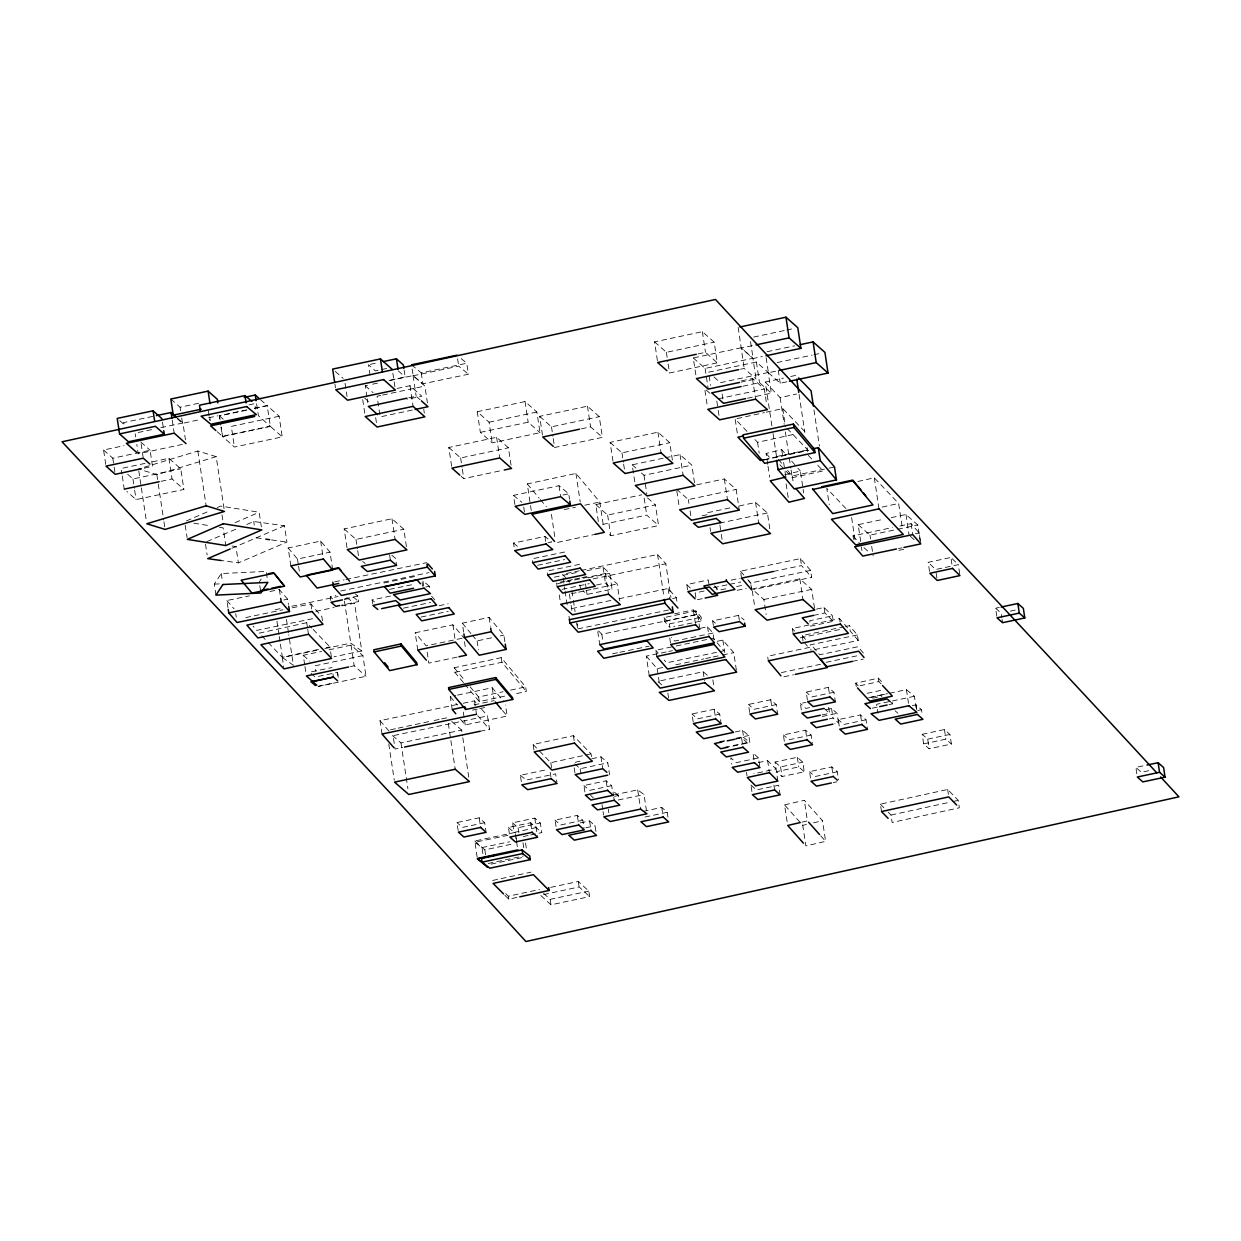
<?xml version="1.0" encoding="UTF-8"?>
<svg xmlns="http://www.w3.org/2000/svg" width="1241" height="1241" viewBox="0 0 1241 1241"><rect width="100%" height="100%" fill="white"/><g stroke="black" fill="none" stroke-linecap="round" stroke-linejoin="round"><path stroke-width="0.75" stroke-dasharray="5 3.75" d="M215.965 595.106L214.305 584.139L221.239 573.559L266.179 571.434L267.56 580.571M259.245 582.029L261.231 579.004M186.398 520.956L210.396 510.532M217.253 507.553L220.681 506.064L259.152 512.254L261.82 529.907M235.138 522.678L259.152 512.254M206.952 541.572L236.411 528.93M246.804 524.478L253.738 521.499L284.453 525.75L286.919 542.069L238.381 562.887L221.115 560.498M231.943 548.227L284.453 525.75M216.182 456.641L197.846 451.01L138.496 468.989L156.831 474.62L216.182 456.641L224.466 511.432M767.745 464.398L766.085 453.43L781.706 449.676L786.685 455.385M784.746 474.791L800.367 471.037L802.849 487.48M784.576 804.897L804.323 800.305L822.504 820.751L825.622 841.336L805.874 845.912L802.756 825.327L784.576 804.897L787.12 821.728M802.043 822.131L807.426 820.89L804.323 800.305M802.756 825.327L806.355 824.505M813.538 822.83L822.504 820.751M856.274 686.599L855.763 683.186L878.333 678.16L883.251 683.45M860.044 685.761L878.861 681.557L881.312 684.21M871.151 697.318L888.091 693.548M857.857 481.461L874.316 477.832L898.624 503.458L902.486 528.976M259.152 633.143L306.729 622.687L311.863 628.07M882.165 507.088L898.624 503.458M771.902 425.927L765.263 382.073L783.459 378.086M790.734 376.488L796.195 375.294M765.263 382.073L780.139 397.616L796.52 394.033M736.983 418.605L764.44 412.586M766.271 412.183L782.745 408.584L805.13 431.884M754.916 439.562L757.537 442.308L795.977 433.885M763.96 459.682L807.891 450.064L786.81 428.129M779.86 464.739L792.254 477.692L823.186 470.913L816.981 464.444M268.149 642.543L282.265 657.327L318.875 649.291M326.197 647.678L329.858 646.887L331.595 658.444M533.94 750.029L533.103 744.476L573.373 735.68L591.088 753.892L592.205 761.307M539.432 750.976L550.802 762.672L583.766 755.49M585.597 755.102L591.088 753.892M881.498 811.552L880.381 804.152L947.643 789.478L958.238 800.383L959.355 807.798L892.124 822.457L891.007 815.058L888.354 812.328M891.007 815.058L950.761 802.012M952.638 801.608L958.238 800.383M463.653 632.119L462.288 623.184L489.078 617.382L503.893 635.144L504.963 642.295M687.607 589.863L686.816 584.589L708.285 579.935L709.356 586.977M704.097 591.011L695.146 592.95L696.201 599.992L705.152 598.053M816.5 609.114L824.071 607.485L832.463 615.831L833.3 621.307L810.606 626.209L809.784 620.733L832.463 615.831M813.553 615.412L824.893 612.961L833.3 621.307M758.375 762.595L767.621 760.593L775.997 768.97L753.83 773.764M492.63 880.458L531.117 872.128M505.723 893.613L508.329 896.235L539.494 889.487M504.854 895.257L508.779 899.198L517.947 897.212M531.272 510.485L527.254 483.928L575.933 473.457L599.791 502L603.514 526.665M564.221 509.632L575.452 507.228M584.806 505.211L599.791 502M557.581 542.41L595.013 534.375M472.169 635.004L477.102 640.914L493.173 637.455M500.309 635.904L503.893 635.144M929.556 571.465L928.175 562.328L950.885 557.457M463.467 682.612L454.92 672.389L454.222 667.782L501.224 657.637L525.641 686.878L526.339 691.485L513.169 694.308M454.92 672.389L501.922 662.244L526.339 691.485M959.696 573.776L958.316 564.639L935.605 569.526L928.175 562.328M470.091 686.769L478.638 696.992L503.086 691.733M510.594 690.12L525.641 686.878M464.677 684.07L479.321 701.599L505.661 695.937M370.345 364.342L375.93 363.148M170.839 399.044L180.069 407.219L200.577 402.86M152.69 416.418L123.278 422.669L125.899 424.996M386.587 368.484L375.387 370.873L368.468 364.73L370.035 375.092M151.65 429.634L135.098 433.156L135.672 436.91M160.849 427.68L182.908 422.995L185.467 439.888M177.23 418.667L182.505 423.336L199.274 419.768M208.597 417.783L217.92 415.813M246.881 409.825L219.3 415.688L220.712 425.074M254.234 408.258L267.11 405.528L270.414 426.408L282.25 436.894L234.44 447.055L222.604 436.568L221.193 427.183M220.045 419.675L219.486 415.921L247.068 410.057M254.421 408.491L267.296 405.745L279.116 416.231L282.25 436.894M390.279 380.18L405.186 377L404.147 370.097M366.948 397.011L365.242 385.734L370.749 384.57M372.595 384.183L378.117 383.004M389.147 380.661L413.051 375.573L424.872 386.06L427.431 402.968M105.733 464.336L103.577 450.018L124.084 445.659M397.073 388.449L409.949 385.703L421.769 396.189L407.064 399.323M279.116 416.231L231.307 426.392L234.44 447.055M380.739 395.445L377.062 396.22L380.196 416.883L413.284 409.84M382.585 395.057L424.872 386.06M657.404 360.635L654.565 341.849L702.359 331.688L714.195 342.175L717.314 362.837L669.519 372.998L668.092 363.597M103.577 450.018L112.791 458.193L133.299 453.834M135.176 453.446L150.083 450.266L152.519 466.383L143.196 468.369M182.365 444.433L138.232 453.803L136.805 444.418M217.159 431.682L222.418 436.351L270.228 426.19L258.392 415.704L256.406 402.549M222.604 436.568L270.414 426.408M408.816 397.803L416.169 396.236L420.11 399.726M654.565 341.849L666.386 352.335L714.195 342.175M145.026 463.389L121.137 468.478L121.975 474.109M152.379 461.823L168.931 458.317L180.767 468.803L183.885 489.45L136.076 499.611L126.877 491.467M753.659 337.071L784.917 330.416M786.747 330.028L794.116 328.462M698.14 353.902L705.493 352.351L717.314 362.837M695.844 374.86L693.285 357.951L741.094 347.79L752.915 358.277L756.048 378.939L741.327 382.073M752.31 345.681L741.28 348.023L753.101 358.509L762.3 356.555M127.699 474.295L132.958 478.964L180.767 468.803M477.242 411.717L525.052 401.541L536.872 412.028L540.006 432.69L492.196 442.851L480.36 432.364L477.242 411.717L489.063 422.188L492.196 442.851M767.124 351.684L794.705 345.82M161.02 481.322L172.065 478.964L183.885 489.45M693.285 357.951L705.105 368.437L752.915 358.277M747.439 398.237L771.344 393.164L768.226 372.502L756.389 362.015L708.58 372.176L710.566 385.331M489.063 422.188L536.872 412.028M740.536 369.229L744.212 368.453L756.048 378.939M777.114 362.558L812.048 355.128M813.894 354.74L821.247 353.173M542.488 435.141L539.649 416.355L587.458 406.195L599.279 416.681L602.412 437.344L554.603 447.505L553.176 438.104M480.36 432.364L528.17 422.204L540.006 432.69M768.226 372.502L720.416 382.662L711.217 374.518M766.131 357.703L768.412 372.734L777.595 370.78M741.466 380.847L752.496 378.505L764.332 388.991L766.597 404.023M451.646 466.244L448.808 447.474L496.617 437.313L508.438 447.799L511.571 468.446M539.649 416.355L551.469 426.842L599.279 416.681M742.971 386.199L759.508 382.678L771.344 393.164M768.412 372.734L780.232 383.221L787.585 381.654M718.353 398.764L764.332 388.991M581.377 428.812L590.576 426.857L602.412 437.344M448.808 447.474L460.644 457.96L508.438 447.799M612.961 461.156L610.122 442.37L657.932 432.209L669.752 442.696L672.886 463.358M461.125 476.28L463.762 478.607L502.372 470.401M610.122 442.37L621.958 452.856L669.752 442.696M634.756 481.71L632.196 464.817L663.454 458.162M665.285 457.774L680.006 454.64L691.826 465.127L694.96 485.789M347.015 547.684L344.16 528.914L391.97 518.754L403.806 529.24L406.645 548.01M641.395 472.961L644.017 475.287L691.826 465.127M344.16 528.914L355.996 539.401L403.806 529.24M776.059 456.672L807.286 450.002M764.13 459.93L808.868 450.374M598.364 521.499L595.804 504.591L641.768 494.818M696.744 484.812L724.325 478.948L736.161 489.435L739.279 510.098M595.804 504.591L607.64 515.077L655.434 504.916L658.568 525.579L610.758 535.74L606.818 532.234M787.647 470.463L792.27 475.986L827.158 468.54M829.004 468.152L834.51 466.973M676.531 489.109L688.352 499.596L736.161 489.435M602.614 524.478L646.732 515.093L658.568 525.579M707.773 512.642L731.678 507.553M739.031 505.987L755.583 502.481L767.403 512.967L769.963 529.86M719.594 523.128L767.403 512.967M586.993 570.72L603.079 567.292L609.688 573.311L612.077 589.103L587.071 594.423L583.099 590.825M557.566 583.658L605.375 573.482L617.211 583.968L619.755 600.877M588.25 577.872L609.688 573.311M860.711 541.572L858.152 524.664L883.902 519.188M891.255 517.637L905.961 514.503L917.797 524.99L920.636 543.775M596.533 584.992L605.453 583.084L612.077 589.103M571.232 593.741L576.755 592.577M578.585 592.174L584.108 591.011M585.954 590.623L591.461 589.444M593.307 589.056L617.211 583.968M304.681 664.695L303.254 655.295L321.652 651.385M329.005 649.834L351.063 645.134L362.899 655.62L366.017 676.283L318.208 686.444M858.152 524.664L869.988 535.15L895.723 529.674M897.569 529.286L917.797 524.99M362.899 655.62L315.09 665.781L315.943 671.412M311.569 671.753L332.03 667.534M350.505 666.572L354.181 665.797L366.017 676.283M898.856 550.337L904.363 549.174M814.515 608.121L811.676 589.351L799.84 578.864L752.046 589.025L763.867 599.512L766.147 614.528M318.518 686.242L335.194 682.705M763.867 599.512L811.676 589.351M996.802 616.219L995.592 608.214L999.3 607.423M1010.36 611.115L1015.929 609.936M693.192 721.983L691.982 713.978L714.211 709.247L719.718 714.133L721.161 723.736M807.41 700.095L806.2 692.09L828.43 687.359L833.936 692.245L835.395 701.848M749.688 712.458L748.478 704.454L770.723 699.722L776.214 704.609L777.673 714.211M719.718 714.133L697.473 718.849L691.982 713.978M833.936 692.245L811.692 696.961L806.2 692.09M776.214 704.609L753.985 709.325L748.478 704.454M801.36 709.945L800.383 703.538L805.936 702.359M867.18 693.3L882.01 690.136M809.597 707.634L805.89 708.425L800.383 703.538M872.687 698.171L881.948 696.201M575.235 762.269L582.587 760.702M591.786 758.747L600.97 756.793L607.795 762.843L609.595 774.756M825.979 709.65L831.548 708.471L837.055 713.342L838.497 722.96L834.79 723.736M822.163 714.878L829.577 713.311L828.368 705.291M822.225 716.491L837.055 713.342M574.769 763.867L580.23 768.706L607.795 762.843M872.283 708.177L877.852 706.982M888.959 704.624L892.667 703.833L891.953 699.04M829.298 718.865L832.99 718.074L838.497 722.96M719.315 742.428L726.73 740.846M735.991 738.891L741.544 737.697L747.051 742.583L747.532 745.779M839.257 726.032L838.28 719.625L860.525 714.894L866.016 719.78L867.475 729.382M912.275 705.617L915.982 704.826L921.489 709.712L922.203 714.506M724.822 747.299L747.051 742.583M784.343 741.327L783.381 734.92L805.611 730.189L811.118 735.075L812.328 743.08M866.016 719.78L843.787 724.496L838.28 719.625M917.782 710.488L921.489 709.712M811.118 735.075L788.888 739.791L783.381 734.92M584.899 791.929L583.922 785.537L606.151 780.806L611.658 785.677L612.139 788.888M611.658 785.677L589.428 790.408L583.922 785.537M759.709 765.93L758.499 757.925L736.27 762.657L730.763 757.77L731.74 764.177M458.162 830.555L456.952 822.55L479.181 817.819L484.688 822.705L485.898 830.71M484.688 822.705L462.459 827.421L456.952 822.55M777.828 781.07L775.067 762.036L797.311 757.305L802.818 762.191L804.261 771.793L782.032 776.525L776.525 771.638L798.77 766.907L804.261 771.793M614.605 796.35L618.313 795.559L619.042 800.367M922.203 734.284L944.448 729.553L949.939 734.424L951.397 744.042L929.168 748.757L923.661 743.886L922.203 734.284L927.71 739.155L929.168 748.757M536.174 827.623L514.022 832.463L512.58 822.845L534.809 818.129L540.316 823L541.759 832.618L538.051 833.394M775.067 762.036L780.573 766.907L802.818 762.191M509.399 833.89L508.438 827.483L530.667 822.752L541.759 832.618M927.71 739.155L949.939 734.424M512.58 822.845L518.071 827.731L540.316 823M556.046 826.522L555.068 820.115L577.313 815.399L582.805 820.27L584.03 828.274M923.661 743.886L945.89 739.155L951.397 744.042M477.118 857.081L474.838 840.995L515.263 832.401M810.528 778.06L809.566 771.654L831.796 766.922L837.303 771.793L838.513 779.813M582.805 820.27L560.575 825.001L555.068 820.115M580.307 822.907L589.568 820.937L595.075 825.823L596.037 832.215M523.237 836.543L528.79 835.364M530.652 834.976L536.205 833.797M643.195 811.366L661.732 807.426L667.224 812.297L667.953 817.105M837.303 771.793L815.073 776.525L809.566 771.654M585.814 827.778L595.075 825.823M474.838 840.995L484.828 849.868L512.393 844.004M644.994 817.028L667.224 812.297M833.192 782.59L836.899 781.799M550.694 887.377L578.306 881.482L588.808 891.116L589.646 896.591L550.988 904.829L540.487 895.211L579.128 886.958L589.646 896.591M1136.834 773.81L1135.856 767.403L1145.133 765.433M1148.778 770.708L1141.363 772.29L1135.856 767.403M543.589 893.334L550.166 899.353L588.808 891.116M248.991 404.876L254.684 403.666L255.522 409.158M411.531 364.792L421.226 372.874L466.756 363.241L468.415 374.208L422.886 383.841L413.191 375.759L412.09 368.453M413.191 375.759L458.72 366.126L468.415 374.208M514.875 504.498L513.495 495.361L559.024 485.727L568.719 493.809L569.541 499.285M290.859 565.896L288.145 547.979L320.674 541.092L330.013 552.152L332.728 570.069M563.026 495.019L568.719 493.809M288.145 547.979L297.499 559.039L330.013 552.152M514.115 546.847L513.541 543.062L544.954 536.422L551.656 542.007L547.948 542.782M702.127 515.791L707.82 514.581M330.789 600.473L330.23 596.828L335.923 595.618M344.564 598.86L357.842 596.052L358.68 601.528L341.601 605.143M344.346 599.496L353.825 597.479L358.68 601.528M425.803 587.009L429.402 586.248L429.96 589.909M372.657 603.591L372.098 599.946L392.963 595.525M417.783 650.067L415.177 632.801L452.887 624.812L463.901 637.874M462.024 638.277L426.206 645.847L415.177 632.801M457.091 657.125L428.812 663.113L426.78 649.679M713.373 625.526L712.66 620.841L738.612 615.35L744.135 619.957M452.22 709.511L450.266 696.651L455.742 695.487M457.572 695.1L492.212 687.747L504.032 701.785M474.109 704.872L494.166 700.607M472.402 710.131L477.863 708.983M479.693 708.595L485.169 707.432M390.543 729.77L396.236 728.56M398.128 728.157L432.24 720.912M434.148 720.509L439.826 719.315M441.718 718.911L447.412 717.701M707.308 675.228L703.151 671.753L657.621 681.387L661.779 684.846M460.504 719.33L465.235 724.93L507.166 716.041L505.506 705.028M392.451 735.525L400.983 742.94L461.652 730.065L462.521 735.789M781.38 672.591L820.89 664.214M783.955 676.779L793.371 674.794M868.653 697.659L887.548 693.657M889.44 693.269L906.442 689.67L914.415 696.294L916.308 708.782M521.329 781.675L520.351 775.284L547.901 769.451M735.308 731.911L742.583 730.375L748.788 735.541L749.859 742.552L729.817 746.787M914.415 696.294L876.627 704.283L877.976 713.203M719.656 741.699L725.116 740.551M736.037 738.24L748.788 735.541M734.548 739.31L743.638 737.387L749.859 742.552M491.11 864.108L522.383 857.515M227.972 607.609L226.901 600.551L249.379 595.835M269.995 591.523L279.349 589.553L287.633 599.186L288.439 604.476M283.894 599.961L287.633 599.186M384.012 582.975L416.573 576.15M275.192 609.719L282.591 608.168M291.821 606.229L338.002 596.533M245.734 617.568L282.948 609.765M292.256 607.811L310.87 603.902L321.884 616.746L322.753 622.408M564.608 552.028L532.032 558.869L532.606 562.638M389.519 589.397L414.851 584.092M315.741 611.332L334.217 607.454M341.616 605.887L354.538 603.173L361.767 650.951L334.062 656.768M537.555 565.275L564.686 559.582M312.592 618.701L256.763 630.397L253.086 626.131M579.563 564.329L547.002 571.155L547.576 574.94M403.434 608.168L430.58 602.474M554.324 577.189L579.656 571.884M439.128 605.701L448.187 603.809M560.218 582.169L565.648 581.036M567.463 580.648L572.877 579.516M574.692 579.128L580.121 577.996M581.936 577.608L589.165 576.088M421.118 617.056L448.265 611.363M562.111 589.335L589.258 583.658M853.591 539.463L853.032 535.817L892.388 527.58M899.88 526.013L911.111 523.655L919.162 532.947L920.822 543.899M280.388 644.126L282.421 657.497L317.525 650.129M324.909 648.578L350.769 643.133L361.767 650.951M915.424 533.739L919.162 532.947M741.56 578.135L740.505 571.186L800.461 558.605L810.59 570.426L811.645 577.375L753.582 589.553M731.104 580.121L740.148 578.228M773.407 571.465L801.5 565.57L811.645 577.375M898.344 548.615L902.083 547.824M713.575 587.707L728.048 584.666M729.863 584.278L740.722 581.998M810.59 570.426L750.65 582.991L748.401 580.369M725.752 588.823L718.523 590.328L715.204 586.481M736.611 586.543L743.855 585.023M737.185 590.313L746.229 588.42M663.997 617.615L669.395 623.897L669.954 627.589L664.555 621.307L663.997 617.615L695.891 610.913L701.289 617.211L701.848 620.903L673.708 626.814M664.555 621.307L696.449 614.621L701.848 620.903M669.395 623.897L701.289 617.211M700.265 628.318L707.556 626.798L712.986 633.065L713.963 639.565M712.986 633.065L674.701 641.085L671.443 637.316M656.737 656.489L655.791 650.253L674.313 646.359M676.159 645.972L713.203 638.2L723.953 650.765L718.399 651.928M649.229 675.6L646.297 656.132L666.836 651.835M668.697 651.432L672.436 650.656M717.267 641.271L722.867 640.092L733.726 652.657L736.409 670.357M793.185 633.965L792.363 628.489L839.568 618.592L847.556 627.884M382.026 734.02L380.01 720.649L461.233 703.647M463.126 703.259L474.45 700.886L476.823 703.616M716.553 652.332L666.557 662.818L664.168 660.026M803.051 641.054L802.229 635.578L843.756 626.86M845.648 626.457L849.433 625.666L857.407 634.973L858.245 640.449L814.825 649.555M800.352 637.781L840.002 629.466M646.297 656.132L657.172 668.666L662.772 667.503M675.833 664.773L703.849 658.909M705.71 658.521L711.326 657.342M713.187 656.954L720.649 655.388M722.526 655L733.726 652.657M857.407 634.973L810.218 644.87L811.04 650.346M480.065 731.275L489.512 729.305L487.496 715.933L393.056 735.68L395.088 749.052L402.642 747.47M826.211 662.291L858.974 655.419M852.365 661.391L863.286 659.095M613.814 794.907L637.703 789.881L644.032 794.581L646.406 810.311M618.297 799.995L644.032 794.581M508.003 835.302L474.884 842.267L481.958 847.587L483.075 854.987M481.958 847.587L509.57 841.786M488.163 863.472L523.128 856.104M334.713 581.827L344.098 579.873M345.975 579.469L426.733 562.654M340.732 591.011L428.983 572.628M566.268 573.544L579.314 570.829M581.176 570.441L657.559 554.525L665.812 563.771L670.916 597.464M593.167 578.895L665.812 563.771M571.698 608.602L611.394 600.334M618.949 598.751L668.092 588.513L676.392 597.759L676.903 601.187M672.606 598.534L676.392 597.759M668.496 610.014L577.794 628.908L577.003 623.758M674.53 613.83L693.331 609.92L697.628 614.357L699.583 627.31M598.581 630.924L601.823 634.26L697.628 614.357M612.558 653.79L618.049 652.642M619.864 652.27L649.136 646.158M214.305 584.139L219.921 583.875M256.204 537.818L263.883 538.889M271.562 539.944L286.919 542.069M232.083 546.024L235.914 546.567L238.381 562.887M193.829 523.175L210.318 525.827M219.471 527.301L223.132 527.89L225.8 545.544M346.689 597.604L354.538 603.173M282.421 657.497L293.403 665.316L288.781 634.74M520.351 775.284L526.262 780.062L555.642 773.857L556.852 781.877M461.218 358.633L466.756 363.241M712.66 620.841L715.421 623.137M513.495 495.361L521.809 502.295M513.541 543.062L518.893 547.529M429.402 586.248L422.902 580.835L424.019 588.172M391.815 555.27L395.538 558.372L396.608 565.384M362.682 561.428L365.164 563.507M372.098 599.946L374.518 601.963M355.422 594.02L357.842 596.052M330.23 596.828L332.666 598.845M451.677 721.409L461.652 730.065M995.592 608.214L1001.099 613.085L1001.828 617.894M910.398 536.329L915.656 540.983M709.945 393.335L704.686 388.666L707.246 405.574M863.907 547.653L869.165 552.323M632.196 464.817L636.137 468.307M889.921 701.398L892.667 703.833M895.118 710.783L897.879 713.218M647.554 497.92L655.434 504.916M824.071 708.425L829.577 713.311M398.268 370.873L405.186 377M365.242 385.734L373.122 392.73M335.272 371.416L343.168 378.396M364.761 398.206L370.02 402.86M758.499 757.925L752.992 753.054L754.45 762.657M750.945 785.057L756.436 789.928L778.681 785.212L780.124 794.814M260.532 399.695L267.11 405.528M219.486 415.921L223.427 419.411M618.313 795.559L612.806 790.672L613.535 795.481M177.649 418.326L182.908 422.995M590.576 795.403L593.322 797.839M119.757 420.668L124.829 425.167M140.853 442.091L150.083 450.266M508.438 827.483L513.945 832.354M303.254 655.295L309.831 661.127M311.088 673.367L315.214 677.028L337.536 672.405L338.017 675.616M952.126 558.652L958.316 564.639M714.242 585.907L716.615 588.296L717.143 591.817M686.816 584.589L690.384 588.172M880.381 804.152L887.02 810.962M533.103 744.476L538.16 749.673M747.004 431.341L735.153 419.008L737.356 433.559M808.294 455.369L812.017 459.248M313.151 629.404L329.858 646.887M261.727 635.826L266.862 641.194M845.943 508.546L826.77 488.318L829.252 504.715M855.763 683.186L858.214 685.839M562.545 574.319L569.635 582.246M820.766 835.876L825.622 841.336M791.649 461.078L796.629 466.771M797.885 468.198L800.367 471.037M766.085 453.43L771.064 459.139M853.032 535.817L859.935 543.775M481.57 709.092L487.496 715.933M477.661 715.623L489.512 729.305M380.01 720.649L390.682 732.95M802.229 635.578L807.938 642.217M792.363 628.489L794.643 631.142M804.199 642.388L809.908 649.012M740.505 571.186L743.886 575.126M226.901 600.551L234.022 608.788M858.245 640.449L850.256 631.157L849.433 625.666M863.364 653.014L857.965 646.747L819.727 654.767L812.777 646.701L767.621 656.272L768.319 660.864M747.78 579.656L751.084 583.503L751.658 587.288M431.604 596.207L436.01 601.342M655.791 650.253L658.195 653.045M450.266 696.651L457.371 705.059M502.434 710.426L507.166 716.041M778.386 459.434L783.009 464.941M527.254 483.928L539.183 498.184M540.378 499.611L546.35 506.747M462.288 623.184L470.928 633.53M454.222 667.782L465.204 680.937M1002.076 619.492L1002.557 622.703M951.164 559.288L952.545 568.409M936.164 573.171L936.986 578.647M944.448 729.553L945.89 739.155M911.111 523.655L912.771 534.623M905.961 514.503L909.079 535.166M947.643 789.478L948.76 796.893M915.982 704.826L917.192 712.83M874.316 477.832L879 508.826M906.442 689.67L908.862 705.726M869.988 535.15L870.546 538.904M871.694 546.412L873.106 555.813M861.363 546.924L861.921 550.57M878.333 678.16L878.861 681.557M851.621 517.575L855.483 543.093M860.525 714.894L861.968 724.511M813.956 409.902L819.432 446.124M839.568 618.592L840.126 622.237M799.064 394.359L804.835 432.489M807.146 447.737L807.72 451.553M824.071 607.485L824.893 612.961M803.129 489.311L803.687 492.956M828.43 687.359L829.888 696.977M831.548 708.471L832.99 718.074M778.247 370.066L780.232 383.221M782.745 408.584L785.491 426.764M792.27 475.986L793.108 481.524M780.139 397.616L784.188 424.313M785.336 431.93L790.812 468.167M791.106 470.075L792.254 477.692M800.461 558.605L801.5 565.57M831.796 766.922L833.254 776.525M781.706 449.676L782.528 455.168M783.629 462.459L784.731 469.765M785.01 471.596L785.848 477.071M786.127 483.928L788.888 502.186M799.84 578.864L802.974 599.527M773.05 433.559L776.804 458.348M756.389 362.015L759.508 382.678M750.541 341.601L753.101 358.509M768.008 466.228L769.668 477.18M752.496 378.505L755.614 399.168M805.611 730.189L807.069 739.807M757.537 442.308L759.197 453.213M738.147 327.36L744.212 368.453M797.311 757.305L798.77 766.907M755.583 502.481L758.701 523.128M770.723 699.722L772.166 709.34M780.573 766.907L782.032 776.525M752.325 590.902L754.59 605.934M722.122 393.94L723.534 403.325M750.914 584.728L751.705 589.94M716.802 401.029L717.934 408.553M718.229 410.43L719.64 419.815M773.903 785.134L774.632 789.943M767.621 760.593L769.451 772.693M702.359 331.688L705.493 352.351M724.325 478.948L727.459 499.611M705.105 368.437L708.239 389.1M738.612 615.35L739.558 621.586M719.889 525.005L721.021 532.513M721.3 534.39L722.153 540.021M751.177 786.654L752.155 793.061M742.583 730.375L743.638 737.387M710.038 527.658L710.612 531.412M741.544 737.697L743.002 747.315M746.493 772.305L747.02 775.765M722.867 640.092L724.744 652.487M666.386 352.335L667.813 361.72M688.352 499.596L688.926 503.35M690.058 510.858L691.47 520.258M707.556 626.798L709.03 636.524M680.006 454.64L683.124 475.303M712.846 679.835L713.947 687.142M714.211 709.247L715.669 718.865M695.891 610.913L696.449 614.621M676.81 490.986L679.37 507.895M703.151 671.753L704.531 680.89M693.331 609.92L695.565 624.735M657.932 432.209L661.05 452.872M668.092 588.513L669.659 598.814M657.559 554.525L664.075 597.573M669.752 638.045L670.729 644.544M644.017 475.287L646.871 494.073M644.172 498.184L646.732 515.093M667.875 693.13L668.697 698.605M657.172 668.666L659.576 684.598M621.958 452.856L623.37 462.257M623.649 464.134L625.076 473.519M661.732 807.426L663.175 817.028M607.64 515.077L610.758 535.74M587.458 406.195L590.576 426.857M605.375 573.482L608.493 594.144M637.703 789.881L640.604 809.085M603.079 567.292L605.453 583.084M601.823 634.26L602.661 639.813M575.933 473.457L580.23 501.922M597.774 631.669L599.744 644.637M585.473 583.906L586.279 589.165M586.543 590.918L587.071 594.423M613.768 797.079L614.264 800.29M579.919 584.914L580.447 588.42M606.151 780.806L607.609 790.408M551.469 426.842L552.897 436.227M600.97 756.793L602.769 768.706M608.338 809.303L608.866 812.793M559.024 485.727L560.668 496.679M571.961 591.042L573.094 598.534M573.373 600.411L575.064 611.642M576.77 622.873L577.623 628.489M602.009 804.602L602.8 809.83M603.064 811.583L603.591 815.073M569.402 594.129L570.813 603.529M571.108 605.406L571.961 611.037M563.104 578.073L564.81 589.304M565.089 591.166L567.354 606.151M568.952 616.25L569.479 619.678M551.407 514.348L554.851 537.12M559.272 594.92L560.405 602.428M556.604 582.929L557.162 586.714M589.568 820.937L591.026 830.539M525.052 401.541L528.17 422.204M544.954 536.422L546.102 543.977M580.23 768.706L580.99 773.81M573.373 735.68L574.49 743.08M574.18 767.776L574.94 772.879M577.313 815.399L578.756 825.001M523.733 507.088L524.85 514.394M578.306 881.482L579.128 886.958M550.802 762.672L551.935 770.087M550.213 772.274L551.19 778.681M496.617 437.313L499.735 457.96M550.166 899.353L550.988 904.829M534.809 818.129L537.384 835.643M530.667 822.752L532.125 832.354M457.603 358.82L458.72 366.126M501.224 657.637L501.922 662.244M525.532 843.011L526.587 850.007M489.078 617.382L490.428 626.333M523.004 842.763L523.842 848.317M518.071 827.731L519.281 835.736M460.644 457.96L462.055 467.345M462.335 469.222L463.762 478.607M516.054 837.644L516.845 842.887M515.372 833.75L517.326 846.703M492.212 687.747L493.887 698.776M477.102 640.914L478.452 649.865M478.638 696.992L479.321 701.599M508.329 896.235L508.779 899.198M474.45 700.886L475.613 708.518M475.892 710.426L476.482 714.258M464.491 641.706L465.639 649.369M421.226 372.874L422.886 383.841M423.755 409.344L424.329 413.098M452.887 624.812L455.494 642.078M413.051 375.573L416.169 396.236M484.828 849.868L485.619 855.096M463.281 712.07L465.235 724.93M479.181 817.819L480.639 827.437M409.949 385.703L413.067 406.365M462.8 737.697L469.439 781.613M448.28 723.425L450.592 738.705M450.871 740.613L455.214 769.249M392.854 373.169L395.414 390.062M422.08 582.572L422.654 586.341M391.97 518.754L395.103 539.401M375.666 417.628L376.519 423.259M367.227 398.888L367.801 402.642M389.596 554.96L390.388 560.218M362.713 399.633L364.978 414.649M400.983 742.94L407.917 788.764M345.045 383.329L347.03 396.468M334.915 384.105L335.489 387.859M388.774 743.933L394.266 780.217M355.996 539.401L357.408 548.786M357.703 550.663L358.835 558.171M344.424 601.094L350.769 643.133M351.063 645.134L354.181 665.797M320.674 541.092L323.389 559.008M337.459 672.296L338.669 680.316M332.914 673.832L333.488 677.136M310.87 603.902L312.018 611.472M297.499 559.039L298.305 564.407M298.585 566.206L299.391 571.574M306.729 622.687L307.473 627.651M307.721 629.296L308.482 634.26M304.96 666.572L306.093 674.08M286.469 619.445L288.501 632.817M279.349 589.553L280.419 596.611M276.929 621.183L278.946 634.57M279.241 636.478L280.109 642.217M282.265 657.327L283.77 667.239M253.738 521.499L254.296 525.129M259.788 585.69L260.626 591.166M221.007 426.951L222.418 436.351M209.713 416.96L210.272 420.606M208.317 410.833L209.745 420.234M222.015 514.891L223.349 523.733M235.728 613.69L236.271 617.227M221.239 573.559L222.356 580.866M197.846 451.01L206.13 505.785M205.479 544.132L207.138 555.006M180.069 407.219L180.597 410.802M181.682 417.969L182.505 423.336M172.22 420.016L174.205 433.156M185.204 525.238L187.081 537.601M168.931 458.317L172.065 478.964M162.462 422.111L163.502 428.998M156.831 474.62L157.979 482.175M158.259 484.068L163.688 519.963M163.967 521.856L165.115 529.411M141.133 443.875L143.289 458.208M138.79 470.882L141.071 485.991M141.35 487.884L146.5 521.887M132.958 478.964L134.385 488.349M134.664 490.226L136.076 499.611M122.27 475.986L124.255 489.14M112.791 458.193L113.877 465.359M114.156 467.143L114.963 472.511"/><path stroke-width="1.5" d="M230.206 548.972L207.681 558.636L221.115 560.498M785.848 477.071L770.227 480.825L788.888 502.186L804.509 498.432L795.791 488.473M800.259 822.55L787.694 825.467L803.454 843.197M743.39 435.979L737.899 437.189L760.299 460.489L763.96 459.682M401.045 643.908L373.805 649.803L374.13 651.928L389.705 670.605L416.96 664.711L416.635 662.585L401.045 643.908L401.37 646.034L416.96 664.711M374.13 651.928L401.37 646.034M464.46 637.486L491.25 631.7L506.049 649.446L479.259 655.232L464.46 637.486L463.917 633.918M726.543 581.114L703.864 586.016L712.256 594.361L734.951 589.459L726.543 581.114L726.326 579.687M705.152 598.053L717.686 595.339L709.356 586.977L687.886 591.631L695.022 598.798M813.553 615.412L802.213 617.863L808.201 623.82M519.777 896.824L549.096 890.464L548.646 887.517M595.013 534.375L604.383 532.358L580.524 503.815L531.846 514.286L554.51 541.386M821.651 486.782L852.738 480.096L861.021 490.009M812.607 489.512L852.846 480.841L872.981 504.947L832.742 513.603L812.498 488.752M217.889 402.875L217.346 399.292L208.116 391.117L170.839 399.044L173.275 415.161L175.912 417.503M392.28 369.399L380.46 358.913L332.65 369.089L334.636 382.228M383.391 361.565L396.437 358.789L403.356 364.916L403.883 368.375M161.951 418.667L153.077 410.802L117.212 418.419L119.57 433.916L128.428 441.78L164.293 434.164L163.765 430.72M156.366 415.626L171.087 412.508L176.346 417.162M244.244 397.384L255.274 395.041L259.214 398.532M173.275 415.161L201.244 409.22M119.57 433.916L155.42 426.299L164.293 434.164M254.715 416.48L210.598 425.865L215.856 430.518M739.993 326.972L785.956 317.2L797.792 327.686L800.91 348.349L765.976 355.764M406.97 398.19L368.36 406.396L377.559 414.556M415.13 409.452L428.005 406.722L421.428 400.89M141.334 468.757L115.227 474.31L106.012 466.135L143.289 458.208L149.882 464.041M696.294 354.305L657.683 362.512L666.882 370.656M755.986 344.889L789.074 337.862L800.91 348.349M800.212 344.641L813.088 341.911L824.924 352.397L828.042 373.06L789.431 381.266M124.255 489.14L159.189 481.71M738.69 369.632L696.403 378.614L708.239 389.1L739.496 382.461M779.441 370.392L816.206 362.574L828.042 373.06M741.125 386.587L711.714 392.839L723.534 403.325L745.608 398.64M579.547 429.2L542.767 437.018L553.284 446.341M504.218 470.013L511.571 468.446L499.735 457.96L451.926 468.136L459.822 475.117M793.418 424.065L743.08 434.831L743.592 438.228L764.642 463.343L814.98 452.577L814.468 449.18L793.418 424.065L793.93 427.462L814.98 452.577M743.592 438.228L793.93 427.462M812.793 448.839L818.3 447.66L834.51 466.973L836.465 479.91L794.224 488.907L778.014 469.594L776.618 460.364M268.149 573.807L273.563 572.659L284.484 586.186L251.985 593.074L241.157 580.214L273.656 573.311M778.014 469.594L820.254 460.582L836.465 479.91M331.456 569.247L338.684 567.711L341.089 570.565M308.063 574.8L338.762 568.269L349.59 581.145M348.674 666.975L306.387 675.957L316.905 685.28M315.385 685.528L311.165 681.759L333.395 677.028L337.614 680.797M311.258 681.867L333.488 677.136M495.624 677.586L448.528 687.623L448.808 689.438L465.654 709.48L512.75 699.459L512.486 697.659L495.624 677.586L495.904 679.401L512.75 699.459M448.808 689.438L495.904 679.401M1001.161 607.035L1017.837 603.483L1023.344 608.369L1024.787 617.971L1002.557 622.703L997.05 617.816L1019.28 613.101L1024.787 617.971M824.071 708.425L801.841 713.156L807.333 718.027L820.317 715.266M879.698 706.594L887.113 705.028M827.437 719.253L810.761 722.805L816.268 727.676L832.944 724.139M607.764 775.16L582.029 780.62L575.204 774.57L602.769 768.706L606.865 772.336M831.346 782.978L816.516 786.127L811.025 781.256L833.254 776.525L837.38 780.186M517.9 849.868L477.475 858.462L487.48 867.335M1146.979 765.045L1158.101 762.688L1163.608 767.558L1165.051 777.161L1142.821 781.892L1137.314 777.021L1159.559 772.29L1165.051 777.161M251.923 401.37L244.989 395.584L199.475 405.218L200.297 410.709M411.531 364.792L457.06 355.159M570.364 504.761L524.85 514.394L515.155 506.312L560.668 496.679L570.364 504.761L569.821 501.116M260.92 590.514L268.134 588.994M271.748 588.218L280.776 586.31M306.263 575.188L317.091 588.048L338.762 583.456M342.454 599.884L331.068 602.304L335.908 606.337L339.708 605.53M381.561 608.664L400.533 604.646L395.693 600.597L372.921 605.422L377.776 609.455M458.968 656.722L466.507 655.124L455.494 642.078L417.783 650.067L426.361 660.212M745.081 626.193L719.128 631.685L713.606 627.077L739.558 621.586L745.081 626.193L744.616 623.075M464.987 706.796L452.22 709.511L455.773 713.715M795.248 674.39L827.235 667.611L813.476 651.292L768.319 660.864L780.93 675.818M721.797 742.009L714.506 743.545L720.711 748.726L728.002 747.175M727.257 740.846L734.548 739.31M522.042 849.899L481.57 858.431L482.129 862.138L489.823 868.204L530.31 859.656L529.752 855.964L522.042 849.899L522.616 853.606L530.31 859.656M482.129 862.138L522.616 853.606M228.778 612.914L281.226 601.916L289.51 611.534L237.062 622.517L228.778 612.914L228.235 609.378M413.61 588.25L390.093 593.182L384.57 586.76L417.147 579.935L420.451 583.782M773.407 571.465L741.56 578.135L751.705 589.94M896.467 549.003L862.743 556.061L854.692 546.769L912.771 534.623L920.822 543.899L903.96 547.436M476.482 714.258L382.026 734.02L393.893 747.687M404.519 747.066L480.065 731.275M852.365 661.391L826.878 666.727L820.41 659.204L858.648 651.184L864.031 657.451M495.795 855.049L477.397 858.927L484.471 864.248M333.503 586.683L427.416 567.121L435.296 575.933L341.415 595.478L333.503 586.683L332.836 582.215M569.479 619.678L669.659 598.814L677.943 608.043M569.898 622.998L664.912 603.188L673.18 612.433L578.182 632.227L569.898 622.998L569.34 619.243M265.807 539.152L269.654 539.68M889.921 701.398L887.175 698.962L864.93 703.694L870.437 708.564M186.041 443.642L174.205 433.156L126.396 443.316L136.913 452.639M549.096 890.464L533.397 874.688L493.08 883.421L503.551 893.939M888.137 818.362L881.498 811.552L948.76 796.893L956.702 805.068M798.661 377.885L811.071 390.837L813.382 406.086M1156.721 772.786C1010.639 614.279 861.797 458.007 715.499 299.469L62.05 441.796L394.824 797.932L525.92 941.531L1178.95 796.831L1160.645 776.99M882.537 685.528L892.372 696.123L869.786 701.149L857.5 687.917M427.866 563.91L432.364 568.936M808.651 822.256L819.556 834.526M495.345 702.018L501.255 709.03M274.773 574.087L284.484 586.186M863.395 492.848L865.753 495.686M384.586 662.725L388.185 667.038M1158.101 762.688L1159.559 772.29M1017.837 603.483L1019.28 613.101M813.088 341.911L816.206 362.574M818.3 447.66L820.254 460.582M796.769 379.11L798.785 392.451M785.956 317.2L789.074 337.862M672.327 606.818L673.18 612.433M664.354 599.45L664.912 603.188M505.242 644.079L506.049 649.446M490.707 628.117L491.25 631.7M465.391 707.68L465.654 709.48M434.614 571.449L435.296 575.933M396.437 358.789L398.004 369.151M426.966 564.143L427.416 567.121M380.46 358.913L382.445 372.067M288.703 606.244L289.51 611.534M255.274 395.041L256.127 400.672M280.683 598.379L281.226 601.916M244.989 395.584L246.09 402.891M208.116 391.117L210.024 403.651M171.087 412.508L171.941 418.139M153.077 410.802L154.629 421.133M222.899 584.511L215.965 595.106L260.905 592.996L267.839 582.401L222.899 584.511M223.349 523.733L187.344 539.37L225.8 545.544L261.82 529.907L223.349 523.733M206.13 505.785L146.779 523.764L165.115 529.411L224.466 511.432L206.13 505.785M308.482 634.26L260.905 644.7L284.018 668.883L331.595 658.444L308.482 634.26M879 508.826L831.454 519.296L855.747 544.923L903.308 534.452L879 508.826M574.49 743.08L534.219 751.875L551.935 770.087L592.205 761.307L574.49 743.08M769.451 772.693L747.268 777.502L755.66 785.863L777.828 781.07L769.451 772.693M952.545 568.409L929.835 573.295L937.265 580.478L959.976 575.591L952.545 568.409M383.578 379.575L335.768 389.736L347.604 400.223L395.414 390.062L383.578 379.575M413.067 406.365L365.257 416.526L377.093 427.013L424.903 416.852L413.067 406.365M755.614 399.168L707.82 409.328L719.64 419.815L767.45 409.654L755.614 399.168M661.05 452.872L613.24 463.033L625.076 473.519L672.886 463.358L661.05 452.872M683.124 475.303L635.314 485.464L647.15 495.95L694.96 485.789L683.124 475.303M395.103 539.401L347.294 549.561L359.114 560.048L406.924 549.887L395.103 539.401M727.459 499.611L679.649 509.772L691.47 520.258L739.279 510.098L727.459 499.611M758.701 523.128L710.891 533.304L722.727 543.775L770.537 533.614L758.701 523.128M608.493 594.144L560.699 604.305L572.52 614.791L620.329 604.631L608.493 594.144M802.974 599.527L755.164 609.688L767 620.174L814.794 610.014L802.974 599.527M715.669 718.865L693.424 723.581L698.931 728.467L721.161 723.736L715.669 718.865M772.166 709.34L749.936 714.056L755.443 718.942L777.673 714.211L772.166 709.34M829.888 696.977L807.658 701.708L813.15 706.579L835.395 701.848L829.888 696.977M726.047 725.721L696.263 732.066L703.725 738.705L733.509 732.361L726.047 725.721M743.002 747.315L720.773 752.03L726.264 756.917L748.509 752.186L743.002 747.315M861.968 724.511L839.738 729.227L845.245 734.114L867.475 729.382L861.968 724.511M917.44 714.444L895.195 719.16L900.702 724.046L922.932 719.315L917.44 714.444M807.069 739.807L784.839 744.522L790.331 749.409L812.576 744.678L807.069 739.807M607.609 790.408L585.38 795.14L590.871 800.011L613.116 795.295L607.609 790.408M754.45 762.657L732.221 767.388L737.712 772.259L759.957 767.543L754.45 762.657M480.639 827.437L458.41 832.153L463.901 837.039L486.146 832.308L480.639 827.437M614.264 800.29L592.019 805.021L597.526 809.892L619.755 805.161L614.264 800.29M532.125 832.354L509.896 837.086L515.387 841.956L537.632 837.241L532.125 832.354M578.756 825.001L556.526 829.733L562.033 834.604L584.263 829.888L578.756 825.001M774.632 789.943L752.387 794.659L757.894 799.545L780.124 794.814L774.632 789.943M591.026 830.539L568.781 835.271L574.288 840.157L596.518 835.426L591.026 830.539M663.175 817.028L640.945 821.759L646.452 826.63L668.682 821.914L663.175 817.028M246.649 406.552L201.12 416.185L210.815 424.267L256.344 414.634L246.649 406.552M323.389 559.008L290.859 565.896L300.198 576.956L332.728 570.069L323.389 559.008M390.388 560.218L361.255 566.377L367.46 571.543L396.608 565.384L390.388 560.218M546.102 543.977L514.689 550.632L521.375 556.201L552.788 549.561L546.102 543.977M716.243 518.459L693.471 523.268L698.326 527.316L721.083 522.492L716.243 518.459M424.019 588.172L393.506 594.625L400.005 600.039L430.503 593.586L424.019 588.172M704.81 682.721L659.281 692.354L668.977 700.42L714.506 690.803L704.81 682.721M455.214 769.249L394.545 782.125L408.785 794.488L469.439 781.613L455.214 769.249M551.19 778.681L521.809 784.886L527.72 789.679L557.1 783.474L551.19 778.681M908.862 705.726L871.073 713.715L879.062 720.338L916.851 712.35L908.862 705.726M565.182 555.813L532.606 562.638L538.129 569.061L570.689 562.235L565.182 555.813M312.018 611.472L246.866 625.138L257.895 637.952L323.032 624.301L312.018 611.472M431.077 598.705L398.501 605.53L404.008 611.953L436.584 605.127L431.077 598.705M580.136 568.114L547.576 574.94L553.083 581.346L585.643 574.521L580.136 568.114M448.746 607.594L416.185 614.419L421.692 620.841L454.268 614L448.746 607.594M589.739 579.873L557.162 586.714L562.685 593.12L595.246 586.295L589.739 579.873M647.011 640.852L597.604 651.184L603.793 658.257L653.185 647.942L647.011 640.852M709.03 636.524L670.729 644.544L676.174 650.811L714.459 642.807L709.03 636.524M714.133 644.42L656.737 656.489L667.503 669.054L724.899 657.001L714.133 644.42M840.405 624.068L793.185 633.965L801.19 643.257L848.379 633.36L840.405 624.068M725.814 659.56L649.229 675.6L660.119 688.135L736.673 672.126L725.814 659.56M640.604 809.085L603.855 816.826L610.184 821.526L646.933 813.801L640.604 809.085M695.565 624.735L599.744 644.637L604.057 649.059L699.862 629.171L695.565 624.735"/></g></svg>
